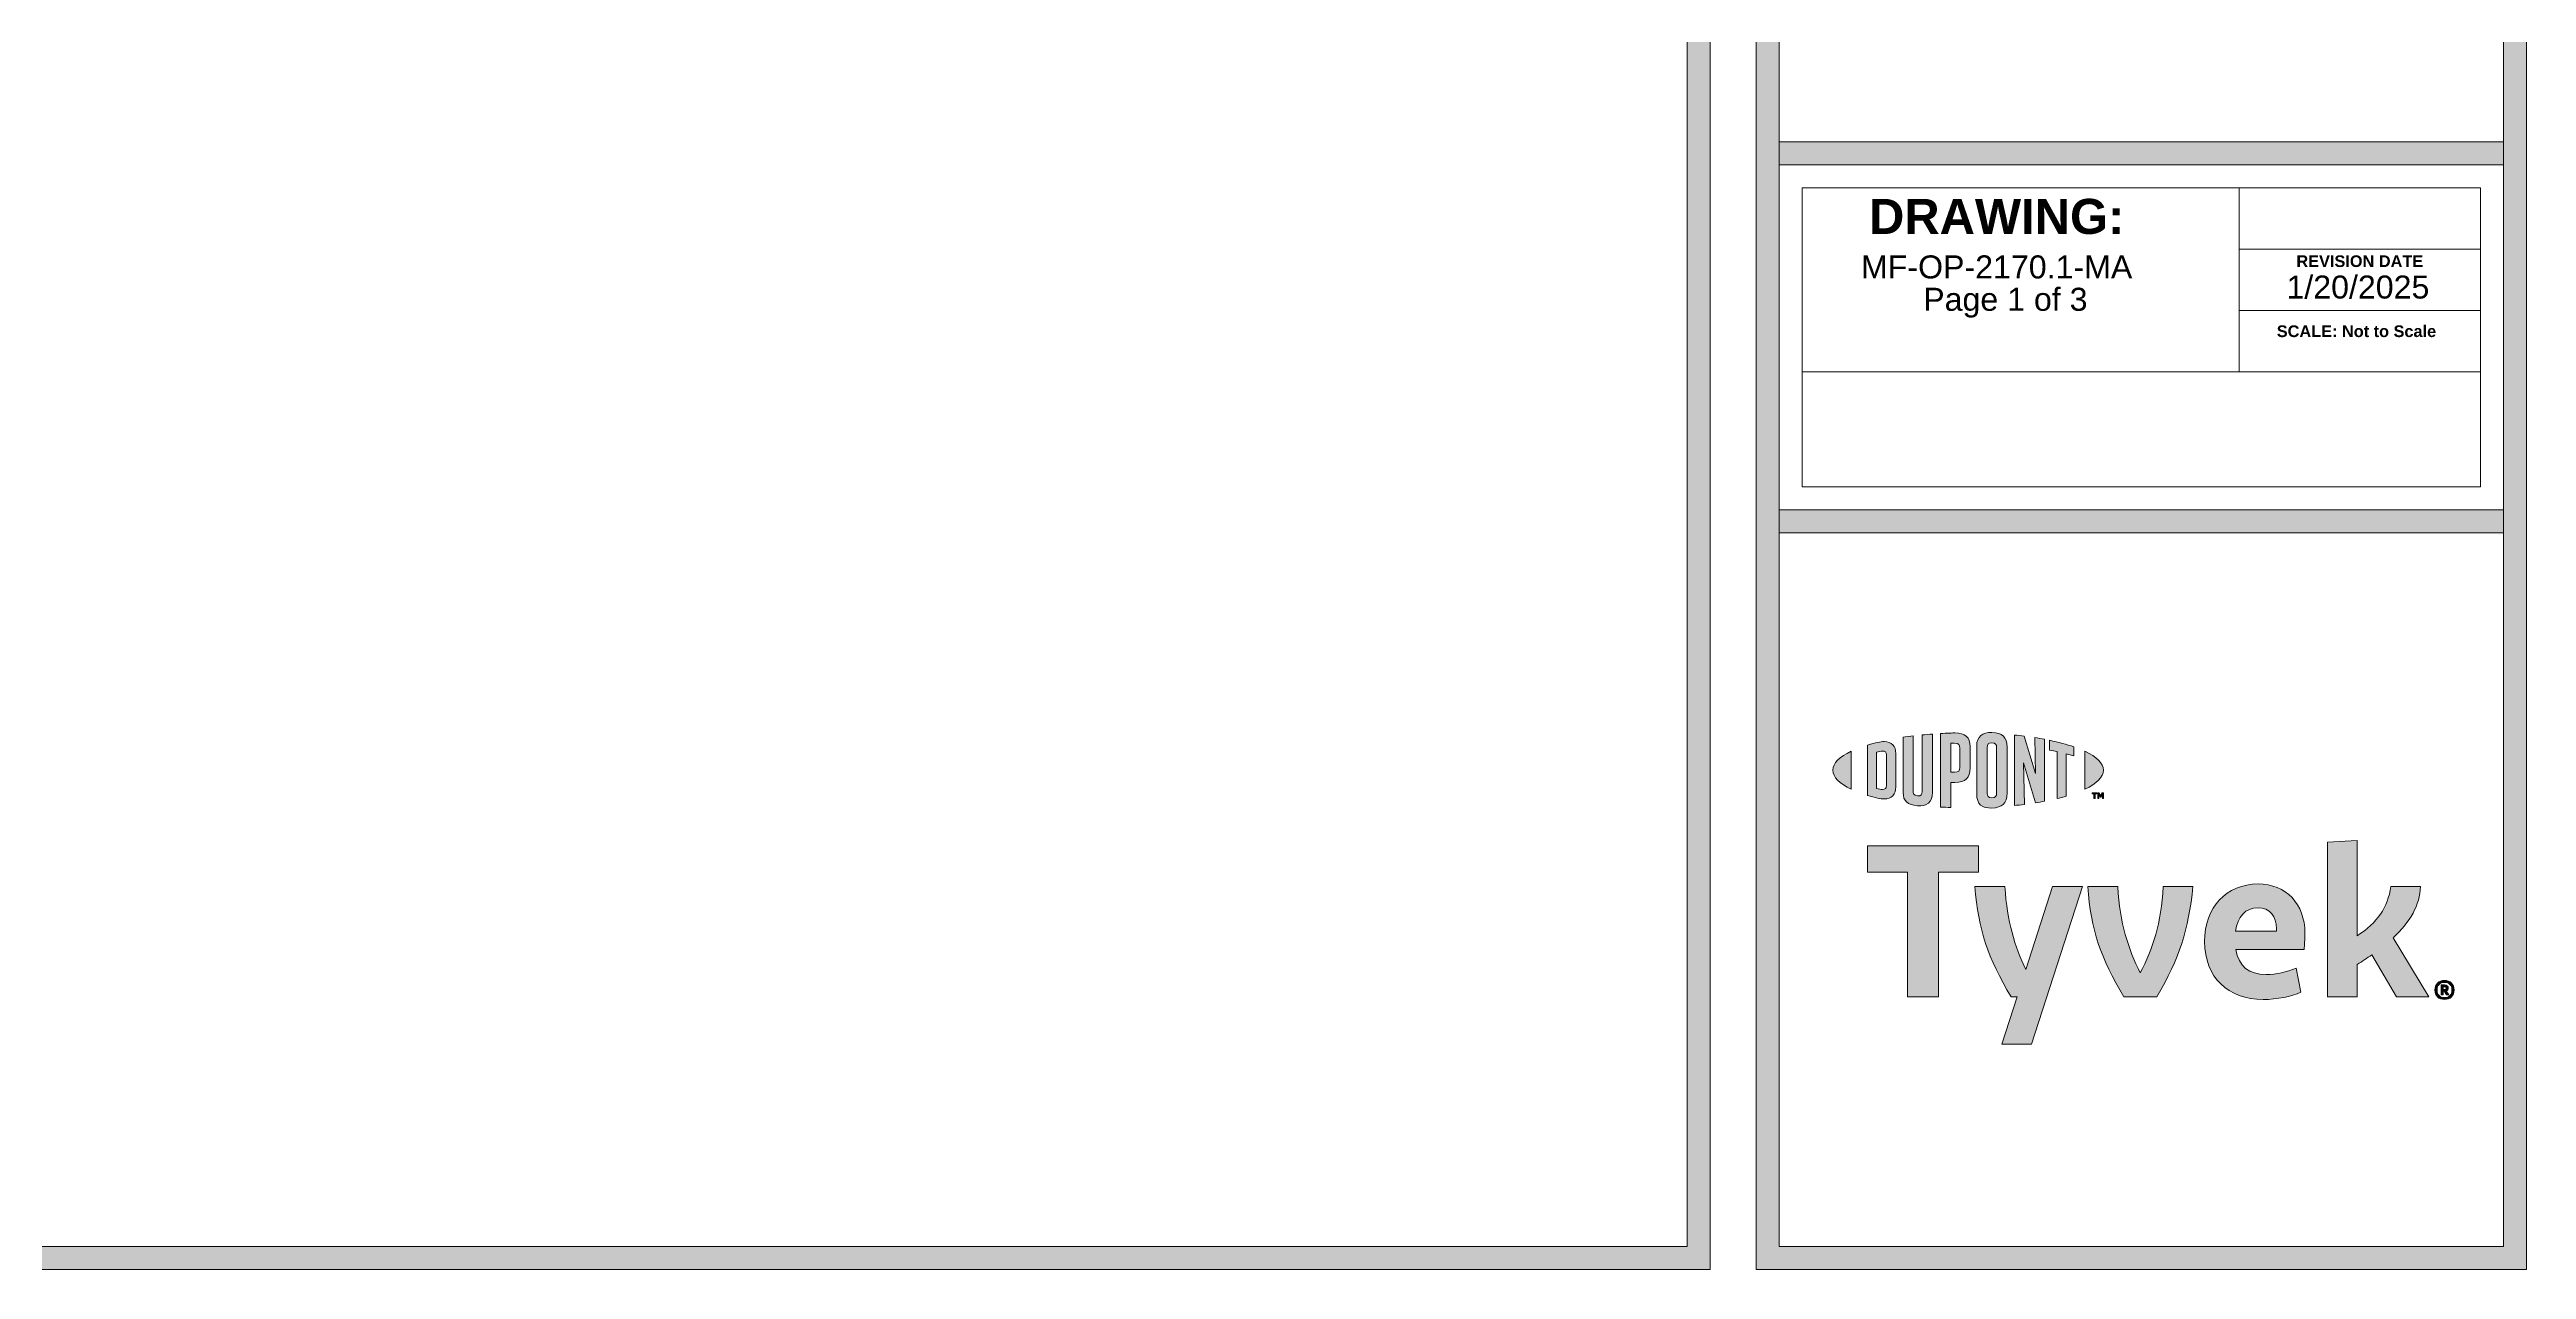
# Model space of a CAD drawing. Extents: x -1279 to 5791, y -3809 to 1769.
# Drawn here: x 1123 to 2092, y -797 to -319 of the extents above; entities that cross this region are included whole.
import ezdxf

# ---------------------------------------------------------------- set-up
doc = ezdxf.new("R2010")
doc.units = 0
doc.header["$MEASUREMENT"] = 0
doc.layers.get('0').update_dxf_attribs({"lineweight": 0})
doc.layers.add('G-ANNO-TTLB', color=7, linetype='Continuous', lineweight=0)

# ---------------------------------------------------------------- blocks, each defined once
blk = doc.blocks.new('Block_20')
at = {"layer": 'G-ANNO-TTLB', "true_color": 0xe11b22, "transparency": 33554687}
h = blk.add_hatch(color=242, dxfattribs=at)
h.dxf.hatch_style = 2
edge = h.paths.add_edge_path()
edge.add_spline(control_points=[(1842.06, -607.3), (1842.06, -608.43), (1841.38, -608.81), (1840.56, -608.81), (1839.93, -608.81), (1838.95, -608.58), (1838.15, -608.36), (1838.15, -608.36), (1838.15, -594.21), (1838.15, -594.21), (1838.95, -594), (1839.93, -593.77), (1840.56, -593.77), (1841.38, -593.77), (1842.06, -594.15), (1842.06, -595.28), (1842.06, -595.28), (1842.06, -607.3), (1842.06, -607.3)], knot_values=[0, 0, 0, 0, 1, 1, 1, 2, 2, 2, 3, 3, 3, 4, 4, 4, 5, 5, 5, 6, 6, 6, 6], degree=3, periodic=0)
edge = h.paths.add_edge_path()
edge.add_spline(control_points=[(1841.09, -590.07), (1839.81, -590.07), (1837.96, -590.45), (1834.62, -591.48), (1834.62, -591.48), (1834.62, -611.1), (1834.62, -611.1), (1837.56, -611.99), (1839.81, -612.51), (1841.09, -612.51), (1844.05, -612.51), (1845.71, -610.7), (1845.71, -607.8), (1845.71, -607.8), (1845.71, -594.78), (1845.71, -594.78), (1845.71, -591.88), (1844.05, -590.07), (1841.09, -590.07)], knot_values=[0, 0, 0, 0, 1, 1, 1, 2, 2, 2, 3, 3, 3, 4, 4, 4, 5, 5, 5, 6, 6, 6, 6], degree=3, periodic=0)
h = blk.add_hatch(color=242, dxfattribs=at)
h.dxf.hatch_style = 2
edge = h.paths.add_edge_path()
edge.add_spline(control_points=[(1856.01, -609.6), (1856.01, -610.73), (1855.62, -611.45), (1854.2, -611.28), (1852.81, -611.11), (1852.44, -610.52), (1852.44, -609.17), (1852.44, -609.17), (1852.44, -587.83), (1852.44, -587.83), (1851.51, -587.93), (1849.45, -588.22), (1848.57, -588.34), (1848.57, -588.34), (1848.57, -609.93), (1848.57, -609.93), (1848.57, -613.38), (1850.25, -614.72), (1854.2, -615.17), (1857.83, -615.59), (1860.05, -613.76), (1860.05, -609.93), (1860.05, -609.93), (1860.05, -587.12), (1860.05, -587.12), (1859.29, -587.16), (1856.81, -587.37), (1856.01, -587.46), (1856.01, -587.46), (1856.01, -609.6), (1856.01, -609.6)], knot_values=[0, 0, 0, 0, 1, 1, 1, 2, 2, 2, 3, 3, 3, 4, 4, 4, 5, 5, 5, 6, 6, 6, 7, 7, 7, 8, 8, 8, 9, 9, 9, 10, 10, 10, 10], degree=3, periodic=0)
h = blk.add_hatch(color=242, dxfattribs=at)
h.dxf.hatch_style = 2
edge = h.paths.add_edge_path()
edge.add_spline(control_points=[(1870.73, -600.22), (1870.73, -601.45), (1870.29, -602.08), (1868.65, -602.08), (1868.65, -602.08), (1867.24, -602.09), (1867.24, -602.09), (1867.24, -602.09), (1867.24, -590.75), (1867.24, -590.75), (1867.87, -590.72), (1868.2, -590.71), (1868.58, -590.71), (1870.36, -590.71), (1870.73, -591.38), (1870.73, -592.64), (1870.73, -592.64), (1870.73, -600.22), (1870.73, -600.22)], knot_values=[0, 0, 0, 0, 1, 1, 1, 2, 2, 2, 3, 3, 3, 4, 4, 4, 5, 5, 5, 6, 6, 6, 6], degree=3, periodic=0)
edge = h.paths.add_edge_path()
edge.add_spline(control_points=[(1868.82, -586.7), (1868.11, -586.7), (1865.55, -586.79), (1863.2, -586.92), (1863.2, -586.92), (1863.2, -615.66), (1863.2, -615.66), (1864, -615.7), (1866.1, -615.81), (1867.24, -615.84), (1867.24, -615.84), (1867.24, -606.08), (1867.24, -606.08), (1867.24, -606.08), (1868.82, -606.08), (1868.82, -606.08), (1873.05, -606.06), (1874.8, -604.17), (1874.8, -600.52), (1874.8, -600.52), (1874.8, -592.05), (1874.8, -592.05), (1874.8, -588.48), (1872.83, -586.7), (1868.82, -586.7)], knot_values=[0, 0, 0, 0, 1, 1, 1, 2, 2, 2, 3, 3, 3, 4, 4, 4, 5, 5, 5, 6, 6, 6, 7, 7, 7, 8, 8, 8, 8], degree=3, periodic=0)
h = blk.add_hatch(color=242, dxfattribs=at)
h.dxf.hatch_style = 2
edge = h.paths.add_edge_path()
edge.add_spline(control_points=[(1885.14, -610.25), (1885.14, -611.39), (1884.77, -611.97), (1883.34, -612.02), (1881.86, -612.06), (1881.47, -611.43), (1881.47, -610.25), (1881.47, -610.25), (1881.47, -592.34), (1881.47, -592.34), (1881.47, -591.16), (1881.86, -590.51), (1883.34, -590.55), (1884.77, -590.59), (1885.14, -591.2), (1885.14, -592.34), (1885.14, -592.34), (1885.14, -610.25), (1885.14, -610.25)], knot_values=[0, 0, 0, 0, 1, 1, 1, 2, 2, 2, 3, 3, 3, 4, 4, 4, 5, 5, 5, 6, 6, 6, 6], degree=3, periodic=0)
edge = h.paths.add_edge_path()
edge.add_spline(control_points=[(1883.34, -586.54), (1879.59, -586.36), (1877.37, -588.01), (1877.37, -591.79), (1877.37, -591.79), (1877.37, -610.59), (1877.37, -610.59), (1877.37, -614.58), (1879.38, -616.22), (1883.34, -616.05), (1887.2, -615.88), (1889.22, -614.41), (1889.22, -610.17), (1889.22, -610.17), (1889.22, -592.23), (1889.22, -592.23), (1889.22, -588.18), (1887.4, -586.74), (1883.34, -586.54)], knot_values=[0, 0, 0, 0, 1, 1, 1, 2, 2, 2, 3, 3, 3, 4, 4, 4, 5, 5, 5, 6, 6, 6, 6], degree=3, periodic=0)
h = blk.add_hatch(color=242, dxfattribs=at)
h.dxf.hatch_style = 2
edge = h.paths.add_edge_path()
edge.add_spline(control_points=[(1900.42, -602.54), (1900.42, -602.54), (1895.95, -587.93), (1895.95, -587.93), (1894.73, -587.77), (1893.26, -587.61), (1892.12, -587.51), (1892.12, -587.51), (1892.12, -615.08), (1892.12, -615.08), (1892.92, -615), (1894.96, -614.77), (1896.01, -614.64), (1896.01, -614.64), (1895.69, -598.39), (1895.69, -598.39), (1895.69, -598.39), (1900.42, -614), (1900.42, -614), (1901.43, -613.84), (1902.9, -613.58), (1903.87, -613.4), (1903.87, -613.4), (1903.87, -589.17), (1903.87, -589.17), (1902.86, -588.98), (1901.03, -588.67), (1900.15, -588.53), (1900.15, -588.53), (1900.42, -602.54), (1900.42, -602.54)], knot_values=[0, 0, 0, 0, 1, 1, 1, 2, 2, 2, 3, 3, 3, 4, 4, 4, 5, 5, 5, 6, 6, 6, 7, 7, 7, 8, 8, 8, 9, 9, 9, 10, 10, 10, 10], degree=3, periodic=0)
h = blk.add_hatch(color=242, dxfattribs=at)
h.dxf.hatch_style = 2
edge = h.paths.add_edge_path()
edge.add_spline(control_points=[(1905.87, -593.41), (1906.87, -593.59), (1907.85, -593.79), (1908.81, -594), (1908.81, -594), (1908.81, -612.33), (1908.81, -612.33), (1909.69, -612.13), (1911.33, -611.7), (1912.43, -611.37), (1912.43, -611.37), (1912.43, -594.86), (1912.43, -594.86), (1913.47, -595.14), (1914.46, -595.41), (1915.37, -595.67), (1915.37, -595.67), (1915.37, -592.13), (1915.37, -592.13), (1912.51, -591.14), (1909.45, -590.33), (1905.87, -589.58), (1905.87, -589.58), (1905.87, -593.41), (1905.87, -593.41)], knot_values=[0, 0, 0, 0, 1, 1, 1, 2, 2, 2, 3, 3, 3, 4, 4, 4, 5, 5, 5, 6, 6, 6, 7, 7, 7, 8, 8, 8, 8], degree=3, periodic=0)
h = blk.add_hatch(color=242, dxfattribs=at)
h.dxf.hatch_style = 2
edge = h.paths.add_edge_path()
edge.add_spline(control_points=[(1821.04, -601.25), (1821.04, -603.96), (1823.67, -606.5), (1828.26, -608.67), (1828.26, -608.67), (1828.26, -593.88), (1828.26, -593.88), (1823.67, -596.04), (1821.04, -598.56), (1821.04, -601.25)], knot_values=[0, 0, 0, 0, 1, 1, 1, 2, 2, 2, 3, 3, 3, 3], degree=3, periodic=0)
h = blk.add_hatch(color=242, dxfattribs=at)
h.dxf.hatch_style = 2
edge = h.paths.add_edge_path()
edge.add_spline(control_points=[(1926.93, -601.25), (1926.93, -603.96), (1924.3, -606.5), (1919.71, -608.68), (1919.71, -608.68), (1919.71, -593.87), (1919.71, -593.87), (1924.3, -596.04), (1926.93, -598.56), (1926.93, -601.25)], knot_values=[0, 0, 0, 0, 1, 1, 1, 2, 2, 2, 3, 3, 3, 3], degree=3, periodic=0)
h = blk.add_hatch(color=242, dxfattribs=at)
h.dxf.hatch_style = 2
edge = h.paths.add_edge_path()
edge.add_spline(control_points=[(1924.79, -610.16), (1924.79, -610.16), (1925.22, -610.16), (1925.22, -610.16), (1925.22, -610.16), (1925.87, -611.17), (1925.87, -611.17), (1925.87, -611.17), (1926.51, -610.16), (1926.51, -610.16), (1926.51, -610.16), (1926.93, -610.16), (1926.93, -610.16), (1926.93, -610.16), (1926.93, -612.29), (1926.93, -612.29), (1926.93, -612.29), (1926.54, -612.29), (1926.54, -612.29), (1926.54, -612.29), (1926.54, -610.77), (1926.54, -610.77), (1926.54, -610.77), (1925.88, -611.79), (1925.88, -611.79), (1925.88, -611.79), (1925.84, -611.79), (1925.84, -611.79), (1925.84, -611.79), (1925.18, -610.77), (1925.18, -610.77), (1925.18, -610.77), (1925.18, -612.29), (1925.18, -612.29), (1925.18, -612.29), (1924.79, -612.29), (1924.79, -612.29), (1924.79, -612.29), (1924.79, -610.16), (1924.79, -610.16)], knot_values=[0, 0, 0, 0, 1, 1, 1, 2, 2, 2, 3, 3, 3, 4, 4, 4, 5, 5, 5, 6, 6, 6, 7, 7, 7, 8, 8, 8, 9, 9, 9, 10, 10, 10, 11, 11, 11, 12, 12, 12, 13, 13, 13, 13], degree=3, periodic=0)
edge = h.paths.add_edge_path()
edge.add_spline(control_points=[(1923.26, -610.53), (1923.26, -610.53), (1922.6, -610.53), (1922.6, -610.53), (1922.6, -610.53), (1922.6, -610.16), (1922.6, -610.16), (1922.6, -610.16), (1924.33, -610.16), (1924.33, -610.16), (1924.33, -610.16), (1924.33, -610.53), (1924.33, -610.53), (1924.33, -610.53), (1923.67, -610.53), (1923.67, -610.53), (1923.67, -610.53), (1923.67, -612.29), (1923.67, -612.29), (1923.67, -612.29), (1923.26, -612.29), (1923.26, -612.29), (1923.26, -612.29), (1923.26, -610.53), (1923.26, -610.53)], knot_values=[0, 0, 0, 0, 1, 1, 1, 2, 2, 2, 3, 3, 3, 4, 4, 4, 5, 5, 5, 6, 6, 6, 7, 7, 7, 8, 8, 8, 8], degree=3, periodic=0)
at = {"layer": 'G-ANNO-TTLB'}
for points, knots in [([(1841.09, -590.07), (1839.81, -590.07), (1837.96, -590.45), (1834.62, -591.48), (1834.62, -591.48), (1834.62, -611.1), (1834.62, -611.1), (1837.56, -611.99), (1839.81, -612.51), (1841.09, -612.51), (1844.05, -612.51), (1845.71, -610.7), (1845.71, -607.8), (1845.71, -607.8), (1845.71, -594.78), (1845.71, -594.78), (1845.71, -591.88), (1844.05, -590.07), (1841.09, -590.07)], [0, 0, 0, 0, 1, 1, 1, 2, 2, 2, 3, 3, 3, 4, 4, 4, 5, 5, 5, 6, 6, 6, 6]), ([(1856.01, -609.6), (1856.01, -610.73), (1855.62, -611.45), (1854.2, -611.28), (1852.81, -611.11), (1852.44, -610.52), (1852.44, -609.17), (1852.44, -609.17), (1852.44, -587.83), (1852.44, -587.83), (1851.51, -587.93), (1849.45, -588.22), (1848.57, -588.34), (1848.57, -588.34), (1848.57, -609.93), (1848.57, -609.93), (1848.57, -613.38), (1850.25, -614.72), (1854.2, -615.17), (1857.83, -615.59), (1860.05, -613.76), (1860.05, -609.93), (1860.05, -609.93), (1860.05, -587.12), (1860.05, -587.12), (1859.29, -587.16), (1856.81, -587.37), (1856.01, -587.46), (1856.01, -587.46), (1856.01, -609.6), (1856.01, -609.6)], [0, 0, 0, 0, 1, 1, 1, 2, 2, 2, 3, 3, 3, 4, 4, 4, 5, 5, 5, 6, 6, 6, 7, 7, 7, 8, 8, 8, 9, 9, 9, 10, 10, 10, 10]), ([(1868.82, -586.7), (1868.11, -586.7), (1865.55, -586.79), (1863.2, -586.92), (1863.2, -586.92), (1863.2, -615.66), (1863.2, -615.66), (1864, -615.7), (1866.1, -615.81), (1867.24, -615.84), (1867.24, -615.84), (1867.24, -606.08), (1867.24, -606.08), (1867.24, -606.08), (1868.82, -606.08), (1868.82, -606.08), (1873.05, -606.06), (1874.8, -604.17), (1874.8, -600.52), (1874.8, -600.52), (1874.8, -592.05), (1874.8, -592.05), (1874.8, -588.48), (1872.83, -586.7), (1868.82, -586.7)], [0, 0, 0, 0, 1, 1, 1, 2, 2, 2, 3, 3, 3, 4, 4, 4, 5, 5, 5, 6, 6, 6, 7, 7, 7, 8, 8, 8, 8]), ([(1870.73, -600.22), (1870.73, -601.45), (1870.29, -602.08), (1868.65, -602.08), (1868.65, -602.08), (1867.24, -602.09), (1867.24, -602.09), (1867.24, -602.09), (1867.24, -590.75), (1867.24, -590.75), (1867.87, -590.72), (1868.2, -590.71), (1868.58, -590.71), (1870.36, -590.71), (1870.73, -591.38), (1870.73, -592.64), (1870.73, -592.64), (1870.73, -600.22), (1870.73, -600.22)], [0, 0, 0, 0, 1, 1, 1, 2, 2, 2, 3, 3, 3, 4, 4, 4, 5, 5, 5, 6, 6, 6, 6]), ([(1883.34, -586.54), (1879.59, -586.36), (1877.37, -588.01), (1877.37, -591.79), (1877.37, -591.79), (1877.37, -610.59), (1877.37, -610.59), (1877.37, -614.58), (1879.38, -616.22), (1883.34, -616.05), (1887.2, -615.88), (1889.22, -614.41), (1889.22, -610.17), (1889.22, -610.17), (1889.22, -592.23), (1889.22, -592.23), (1889.22, -588.18), (1887.4, -586.74), (1883.34, -586.54)], [0, 0, 0, 0, 1, 1, 1, 2, 2, 2, 3, 3, 3, 4, 4, 4, 5, 5, 5, 6, 6, 6, 6]), ([(1885.14, -610.25), (1885.14, -611.39), (1884.77, -611.97), (1883.34, -612.02), (1881.86, -612.06), (1881.47, -611.43), (1881.47, -610.25), (1881.47, -610.25), (1881.47, -592.34), (1881.47, -592.34), (1881.47, -591.16), (1881.86, -590.51), (1883.34, -590.55), (1884.77, -590.59), (1885.14, -591.2), (1885.14, -592.34), (1885.14, -592.34), (1885.14, -610.25), (1885.14, -610.25)], [0, 0, 0, 0, 1, 1, 1, 2, 2, 2, 3, 3, 3, 4, 4, 4, 5, 5, 5, 6, 6, 6, 6]), ([(1900.42, -602.54), (1900.42, -602.54), (1895.95, -587.93), (1895.95, -587.93), (1894.73, -587.77), (1893.26, -587.61), (1892.12, -587.51), (1892.12, -587.51), (1892.12, -615.08), (1892.12, -615.08), (1892.92, -615), (1894.96, -614.77), (1896.01, -614.64), (1896.01, -614.64), (1895.69, -598.39), (1895.69, -598.39), (1895.69, -598.39), (1900.42, -614), (1900.42, -614), (1901.43, -613.84), (1902.9, -613.58), (1903.87, -613.4), (1903.87, -613.4), (1903.87, -589.17), (1903.87, -589.17), (1902.86, -588.98), (1901.03, -588.67), (1900.15, -588.53), (1900.15, -588.53), (1900.42, -602.54), (1900.42, -602.54)], [0, 0, 0, 0, 1, 1, 1, 2, 2, 2, 3, 3, 3, 4, 4, 4, 5, 5, 5, 6, 6, 6, 7, 7, 7, 8, 8, 8, 9, 9, 9, 10, 10, 10, 10]), ([(1905.87, -593.41), (1906.87, -593.59), (1907.85, -593.79), (1908.81, -594), (1908.81, -594), (1908.81, -612.33), (1908.81, -612.33), (1909.69, -612.13), (1911.33, -611.7), (1912.43, -611.37), (1912.43, -611.37), (1912.43, -594.86), (1912.43, -594.86), (1913.47, -595.14), (1914.46, -595.41), (1915.37, -595.67), (1915.37, -595.67), (1915.37, -592.13), (1915.37, -592.13), (1912.51, -591.14), (1909.45, -590.33), (1905.87, -589.58), (1905.87, -589.58), (1905.87, -593.41), (1905.87, -593.41)], [0, 0, 0, 0, 1, 1, 1, 2, 2, 2, 3, 3, 3, 4, 4, 4, 5, 5, 5, 6, 6, 6, 7, 7, 7, 8, 8, 8, 8]), ([(1821.04, -601.25), (1821.04, -603.96), (1823.67, -606.5), (1828.26, -608.67), (1828.26, -608.67), (1828.26, -593.88), (1828.26, -593.88), (1823.67, -596.04), (1821.04, -598.56), (1821.04, -601.25)], [0, 0, 0, 0, 1, 1, 1, 2, 2, 2, 3, 3, 3, 3]), ([(1842.06, -607.3), (1842.06, -608.43), (1841.38, -608.81), (1840.56, -608.81), (1839.93, -608.81), (1838.95, -608.58), (1838.15, -608.36), (1838.15, -608.36), (1838.15, -594.21), (1838.15, -594.21), (1838.95, -594), (1839.93, -593.77), (1840.56, -593.77), (1841.38, -593.77), (1842.06, -594.15), (1842.06, -595.28), (1842.06, -595.28), (1842.06, -607.3), (1842.06, -607.3)], [0, 0, 0, 0, 1, 1, 1, 2, 2, 2, 3, 3, 3, 4, 4, 4, 5, 5, 5, 6, 6, 6, 6]), ([(1926.93, -601.25), (1926.93, -603.96), (1924.3, -606.5), (1919.71, -608.68), (1919.71, -608.68), (1919.71, -593.87), (1919.71, -593.87), (1924.3, -596.04), (1926.93, -598.56), (1926.93, -601.25)], [0, 0, 0, 0, 1, 1, 1, 2, 2, 2, 3, 3, 3, 3]), ([(1923.26, -610.53), (1923.26, -610.53), (1922.6, -610.53), (1922.6, -610.53), (1922.6, -610.53), (1922.6, -610.16), (1922.6, -610.16), (1922.6, -610.16), (1924.33, -610.16), (1924.33, -610.16), (1924.33, -610.16), (1924.33, -610.53), (1924.33, -610.53), (1924.33, -610.53), (1923.67, -610.53), (1923.67, -610.53), (1923.67, -610.53), (1923.67, -612.29), (1923.67, -612.29), (1923.67, -612.29), (1923.26, -612.29), (1923.26, -612.29), (1923.26, -612.29), (1923.26, -610.53), (1923.26, -610.53)], [0, 0, 0, 0, 1, 1, 1, 2, 2, 2, 3, 3, 3, 4, 4, 4, 5, 5, 5, 6, 6, 6, 7, 7, 7, 8, 8, 8, 8]), ([(1924.79, -610.16), (1924.79, -610.16), (1925.22, -610.16), (1925.22, -610.16), (1925.22, -610.16), (1925.87, -611.17), (1925.87, -611.17), (1925.87, -611.17), (1926.51, -610.16), (1926.51, -610.16), (1926.51, -610.16), (1926.93, -610.16), (1926.93, -610.16), (1926.93, -610.16), (1926.93, -612.29), (1926.93, -612.29), (1926.93, -612.29), (1926.54, -612.29), (1926.54, -612.29), (1926.54, -612.29), (1926.54, -610.77), (1926.54, -610.77), (1926.54, -610.77), (1925.88, -611.79), (1925.88, -611.79), (1925.88, -611.79), (1925.84, -611.79), (1925.84, -611.79), (1925.84, -611.79), (1925.18, -610.77), (1925.18, -610.77), (1925.18, -610.77), (1925.18, -612.29), (1925.18, -612.29), (1925.18, -612.29), (1924.79, -612.29), (1924.79, -612.29), (1924.79, -612.29), (1924.79, -610.16), (1924.79, -610.16)], [0, 0, 0, 0, 1, 1, 1, 2, 2, 2, 3, 3, 3, 4, 4, 4, 5, 5, 5, 6, 6, 6, 7, 7, 7, 8, 8, 8, 9, 9, 9, 10, 10, 10, 11, 11, 11, 12, 12, 12, 13, 13, 13, 13])]:
    blk.add_open_spline(points, degree=3, knots=knots, dxfattribs=at)
blk = doc.blocks.new('Block_24')
at = {"layer": 'G-ANNO-TTLB', "true_color": 0x17477e, "transparency": 33554687}
h = blk.add_hatch(color=156, dxfattribs=at)
h.dxf.hatch_style = 2
edge = h.paths.add_edge_path()
edge.add_spline(control_points=[(2040.31, -666.87), (2040.31, -666.87), (2054.32, -689.92), (2054.32, -689.92), (2054.32, -689.92), (2041.66, -689.92), (2041.66, -689.92), (2041.66, -689.92), (2031.96, -673.46), (2031.96, -673.46), (2030.18, -674.72), (2028.33, -675.99), (2026.3, -677.26), (2026.3, -677.26), (2026.3, -689.92), (2026.3, -689.92), (2026.3, -689.92), (2014.65, -689.92), (2014.65, -689.92), (2014.65, -689.92), (2014.65, -629.4), (2014.65, -629.4), (2014.65, -629.4), (2026.3, -628.81), (2026.3, -628.81), (2026.3, -628.81), (2026.3, -666.03), (2026.3, -666.03), (2034.23, -660.88), (2038.12, -654.97), (2039.47, -646.79), (2039.47, -646.79), (2051.03, -646.79), (2051.03, -646.79), (2050.78, -654.04), (2047.07, -660.54), (2040.31, -666.87)], knot_values=[0, 0, 0, 0, 1, 1, 1, 2, 2, 2, 3, 3, 3, 4, 4, 4, 5, 5, 5, 6, 6, 6, 7, 7, 7, 8, 8, 8, 9, 9, 9, 10, 10, 10, 11, 11, 11, 12, 12, 12, 12], degree=3, periodic=0)
h = blk.add_hatch(color=156, dxfattribs=at)
h.dxf.hatch_style = 2
h.paths.add_polyline_path([(1878.09, -630.83), (1834.62, -630.83), (1834.62, -641.13), (1850.32, -641.13), (1850.32, -689.92), (1862.39, -689.92), (1862.39, -641.13), (1878.09, -641.13)])
h = blk.add_hatch(color=156, dxfattribs=at)
h.dxf.hatch_style = 2
edge = h.paths.add_edge_path()
edge.add_spline(control_points=[(1950.34, -646.79), (1949.58, -661.22), (1946.37, -671.01), (1941.39, -680.55), (1936.58, -671.01), (1933.46, -661.22), (1932.53, -646.79), (1932.53, -646.79), (1920.8, -646.79), (1920.8, -646.79), (1922.07, -663.75), (1925.86, -674.64), (1934.98, -689.92), (1934.98, -689.92), (1947.89, -689.92), (1947.89, -689.92), (1956.67, -674.64), (1960.3, -663.75), (1961.99, -646.79), (1961.99, -646.79), (1950.34, -646.79), (1950.34, -646.79)], knot_values=[0, 0, 0, 0, 1, 1, 1, 2, 2, 2, 3, 3, 3, 4, 4, 4, 5, 5, 5, 6, 6, 6, 7, 7, 7, 7], degree=3, periodic=0)
h = blk.add_hatch(color=156, dxfattribs=at)
h.dxf.hatch_style = 2
edge = h.paths.add_edge_path()
edge.add_spline(control_points=[(1978.61, -664.26), (1978.61, -664.26), (1994.65, -664.26), (1994.65, -664.26), (1994.65, -664.26), (1994.65, -663.25), (1994.65, -663.25), (1994.65, -658.52), (1992.12, -655.06), (1987.48, -655.06), (1982.58, -655.06), (1979.37, -658.52), (1978.61, -664.26)], knot_values=[0, 0, 0, 0, 1, 1, 1, 2, 2, 2, 3, 3, 3, 4, 4, 4, 4], degree=3, periodic=0)
edge = h.paths.add_edge_path()
edge.add_spline(control_points=[(2004.19, -688.06), (2000.47, -689.75), (1994.99, -690.93), (1989.42, -690.93), (1975.83, -690.93), (1966.54, -682.32), (1966.54, -668.31), (1966.54, -654.89), (1975.07, -645.77), (1987.48, -645.77), (1998.53, -645.77), (2005.79, -653.62), (2005.79, -664.93), (2005.79, -667.47), (2005.62, -669.66), (2005.45, -671.35), (2005.45, -671.35), (1978.78, -671.35), (1978.78, -671.35), (1979.88, -678.1), (1983.85, -681.14), (1990.6, -681.14), (1994.73, -681.14), (1998.7, -680.21), (2002.33, -678.69), (2002.33, -678.69), (2004.19, -688.06), (2004.19, -688.06)], knot_values=[0, 0, 0, 0, 1, 1, 1, 2, 2, 2, 3, 3, 3, 4, 4, 4, 5, 5, 5, 6, 6, 6, 7, 7, 7, 8, 8, 8, 9, 9, 9, 9], degree=3, periodic=0)
at = {"layer": 'G-ANNO-TTLB'}
blk.add_lwpolyline([(1878.09, -630.83), (1834.62, -630.83), (1834.62, -641.13), (1850.32, -641.13), (1850.32, -689.92), (1862.39, -689.92), (1862.39, -641.13), (1878.09, -641.13)], close=True, dxfattribs=at)
for points, knots in [([(2040.31, -666.87), (2040.31, -666.87), (2054.32, -689.92), (2054.32, -689.92), (2054.32, -689.92), (2041.66, -689.92), (2041.66, -689.92), (2041.66, -689.92), (2031.96, -673.46), (2031.96, -673.46), (2030.18, -674.72), (2028.33, -675.99), (2026.3, -677.26), (2026.3, -677.26), (2026.3, -689.92), (2026.3, -689.92), (2026.3, -689.92), (2014.65, -689.92), (2014.65, -689.92), (2014.65, -689.92), (2014.65, -629.4), (2014.65, -629.4), (2014.65, -629.4), (2026.3, -628.81), (2026.3, -628.81), (2026.3, -628.81), (2026.3, -666.03), (2026.3, -666.03), (2034.23, -660.88), (2038.12, -654.97), (2039.47, -646.79), (2039.47, -646.79), (2051.03, -646.79), (2051.03, -646.79), (2050.78, -654.04), (2047.07, -660.54), (2040.31, -666.87)], [0, 0, 0, 0, 1, 1, 1, 2, 2, 2, 3, 3, 3, 4, 4, 4, 5, 5, 5, 6, 6, 6, 7, 7, 7, 8, 8, 8, 9, 9, 9, 10, 10, 10, 11, 11, 11, 12, 12, 12, 12]), ([(1950.34, -646.79), (1949.58, -661.22), (1946.37, -671.01), (1941.39, -680.55), (1936.58, -671.01), (1933.46, -661.22), (1932.53, -646.79), (1932.53, -646.79), (1920.8, -646.79), (1920.8, -646.79), (1922.07, -663.75), (1925.86, -674.64), (1934.98, -689.92), (1934.98, -689.92), (1947.89, -689.92), (1947.89, -689.92), (1956.67, -674.64), (1960.3, -663.75), (1961.99, -646.79), (1961.99, -646.79), (1950.34, -646.79), (1950.34, -646.79)], [0, 0, 0, 0, 1, 1, 1, 2, 2, 2, 3, 3, 3, 4, 4, 4, 5, 5, 5, 6, 6, 6, 7, 7, 7, 7]), ([(2004.19, -688.06), (2000.47, -689.75), (1994.99, -690.93), (1989.42, -690.93), (1975.83, -690.93), (1966.54, -682.32), (1966.54, -668.31), (1966.54, -654.89), (1975.07, -645.77), (1987.48, -645.77), (1998.53, -645.77), (2005.79, -653.62), (2005.79, -664.93), (2005.79, -667.47), (2005.62, -669.66), (2005.45, -671.35), (2005.45, -671.35), (1978.78, -671.35), (1978.78, -671.35), (1979.88, -678.1), (1983.85, -681.14), (1990.6, -681.14), (1994.73, -681.14), (1998.7, -680.21), (2002.33, -678.69), (2002.33, -678.69), (2004.19, -688.06), (2004.19, -688.06)], [0, 0, 0, 0, 1, 1, 1, 2, 2, 2, 3, 3, 3, 4, 4, 4, 5, 5, 5, 6, 6, 6, 7, 7, 7, 8, 8, 8, 9, 9, 9, 9]), ([(1978.61, -664.26), (1978.61, -664.26), (1994.65, -664.26), (1994.65, -664.26), (1994.65, -664.26), (1994.65, -663.25), (1994.65, -663.25), (1994.65, -658.52), (1992.12, -655.06), (1987.48, -655.06), (1982.58, -655.06), (1979.37, -658.52), (1978.61, -664.26)], [0, 0, 0, 0, 1, 1, 1, 2, 2, 2, 3, 3, 3, 4, 4, 4, 4])]:
    blk.add_open_spline(points, degree=3, knots=knots, dxfattribs=at)
blk = doc.blocks.new('Block_23')
at = {"layer": 'G-ANNO-TTLB', "true_color": 0x17477e, "transparency": 33554687}
h = blk.add_hatch(color=156, dxfattribs=at)
h.dxf.hatch_style = 2
edge = h.paths.add_edge_path()
edge.add_spline(control_points=[(1907.08, -646.79), (1907.08, -646.79), (1896.63, -679.25), (1896.63, -679.25), (1892.18, -670.12), (1889.29, -660.57), (1888.4, -646.79), (1888.4, -646.79), (1876.67, -646.79), (1876.67, -646.79), (1877.94, -663.75), (1881.74, -674.64), (1890.85, -689.92), (1890.85, -689.92), (1893.2, -689.92), (1893.2, -689.92), (1893.2, -689.92), (1887.22, -708.47), (1887.22, -708.47), (1887.22, -708.47), (1898.87, -708.47), (1898.87, -708.47), (1898.87, -708.47), (1918.73, -646.79), (1918.73, -646.79), (1918.73, -646.79), (1907.08, -646.79), (1907.08, -646.79)], knot_values=[0, 0, 0, 0, 1, 1, 1, 2, 2, 2, 3, 3, 3, 4, 4, 4, 5, 5, 5, 6, 6, 6, 7, 7, 7, 8, 8, 8, 9, 9, 9, 9], degree=3, periodic=0)
at = {"layer": 'G-ANNO-TTLB'}
blk.add_open_spline([(1907.08, -646.79), (1907.08, -646.79), (1896.63, -679.25), (1896.63, -679.25), (1892.18, -670.12), (1889.29, -660.57), (1888.4, -646.79), (1888.4, -646.79), (1876.67, -646.79), (1876.67, -646.79), (1877.94, -663.75), (1881.74, -674.64), (1890.85, -689.92), (1890.85, -689.92), (1893.2, -689.92), (1893.2, -689.92), (1893.2, -689.92), (1887.22, -708.47), (1887.22, -708.47), (1887.22, -708.47), (1898.87, -708.47), (1898.87, -708.47), (1898.87, -708.47), (1918.73, -646.79), (1918.73, -646.79), (1918.73, -646.79), (1907.08, -646.79), (1907.08, -646.79)], degree=3, knots=[0, 0, 0, 0, 1, 1, 1, 2, 2, 2, 3, 3, 3, 4, 4, 4, 5, 5, 5, 6, 6, 6, 7, 7, 7, 8, 8, 8, 9, 9, 9, 9], dxfattribs=at)
blk.add_blockref('Block_24', (0, 0), dxfattribs=at)
blk = doc.blocks.new('Block_25')
at = {"layer": 'G-ANNO-TTLB', "true_color": 0x17477e, "transparency": 33554687}
h = blk.add_hatch(color=156, dxfattribs=at)
h.dxf.hatch_style = 2
edge = h.paths.add_edge_path()
edge.add_spline(control_points=[(2059.91, -685.94), (2059.91, -685.94), (2059.91, -687.04), (2059.91, -687.04), (2059.91, -687.04), (2060.4, -687.04), (2060.4, -687.04), (2060.86, -687.04), (2061.11, -686.92), (2061.11, -686.5), (2061.11, -686.08), (2060.86, -685.94), (2060.4, -685.94), (2060.4, -685.94), (2059.91, -685.94), (2059.91, -685.94)], knot_values=[0, 0, 0, 0, 1, 1, 1, 2, 2, 2, 3, 3, 3, 4, 4, 4, 5, 5, 5, 5], degree=3, periodic=0)
edge = h.paths.add_edge_path()
edge.add_spline(control_points=[(2059.09, -685.24), (2059.09, -685.24), (2060.4, -685.24), (2060.4, -685.24), (2061.41, -685.24), (2061.91, -685.72), (2061.91, -686.5), (2061.91, -687.03), (2061.66, -687.42), (2061.18, -687.61), (2061.42, -688.09), (2061.75, -688.56), (2062.17, -689.06), (2062.17, -689.06), (2061.19, -689.06), (2061.19, -689.06), (2060.83, -688.6), (2060.57, -688.18), (2060.35, -687.73), (2060.35, -687.73), (2059.91, -687.73), (2059.91, -687.73), (2059.91, -687.73), (2059.91, -689.06), (2059.91, -689.06), (2059.91, -689.06), (2059.09, -689.06), (2059.09, -689.06), (2059.09, -689.06), (2059.09, -685.24), (2059.09, -685.24)], knot_values=[0, 0, 0, 0, 1, 1, 1, 2, 2, 2, 3, 3, 3, 4, 4, 4, 5, 5, 5, 6, 6, 6, 7, 7, 7, 8, 8, 8, 9, 9, 9, 10, 10, 10, 10], degree=3, periodic=0)
edge = h.paths.add_edge_path()
edge.add_spline(control_points=[(2060.44, -684.25), (2058.6, -684.25), (2057.56, -685.31), (2057.56, -687.22), (2057.56, -689.13), (2058.6, -690.18), (2060.44, -690.18), (2062.27, -690.18), (2063.33, -689.13), (2063.33, -687.22), (2063.33, -685.31), (2062.27, -684.25), (2060.44, -684.25)], knot_values=[0, 0, 0, 0, 1, 1, 1, 2, 2, 2, 3, 3, 3, 4, 4, 4, 4], degree=3, periodic=0)
edge = h.paths.add_edge_path()
edge.add_spline(control_points=[(2060.44, -683.49), (2062.7, -683.49), (2064.2, -684.94), (2064.2, -687.22), (2064.2, -689.49), (2062.69, -690.93), (2060.44, -690.93), (2058.15, -690.93), (2056.68, -689.49), (2056.68, -687.22), (2056.68, -684.94), (2058.17, -683.49), (2060.44, -683.49)], knot_values=[0, 0, 0, 0, 1, 1, 1, 2, 2, 2, 3, 3, 3, 4, 4, 4, 4], degree=3, periodic=0)
at = {"layer": 'G-ANNO-TTLB'}
for points, knots in [([(2060.44, -683.49), (2062.7, -683.49), (2064.2, -684.94), (2064.2, -687.22), (2064.2, -689.49), (2062.69, -690.93), (2060.44, -690.93), (2058.15, -690.93), (2056.68, -689.49), (2056.68, -687.22), (2056.68, -684.94), (2058.17, -683.49), (2060.44, -683.49)], [0, 0, 0, 0, 1, 1, 1, 2, 2, 2, 3, 3, 3, 4, 4, 4, 4]), ([(2060.44, -684.25), (2058.6, -684.25), (2057.56, -685.31), (2057.56, -687.22), (2057.56, -689.13), (2058.6, -690.18), (2060.44, -690.18), (2062.27, -690.18), (2063.33, -689.13), (2063.33, -687.22), (2063.33, -685.31), (2062.27, -684.25), (2060.44, -684.25)], [0, 0, 0, 0, 1, 1, 1, 2, 2, 2, 3, 3, 3, 4, 4, 4, 4]), ([(2059.09, -685.24), (2059.09, -685.24), (2060.4, -685.24), (2060.4, -685.24), (2061.41, -685.24), (2061.91, -685.72), (2061.91, -686.5), (2061.91, -687.03), (2061.66, -687.42), (2061.18, -687.61), (2061.42, -688.09), (2061.75, -688.56), (2062.17, -689.06), (2062.17, -689.06), (2061.19, -689.06), (2061.19, -689.06), (2060.83, -688.6), (2060.57, -688.18), (2060.35, -687.73), (2060.35, -687.73), (2059.91, -687.73), (2059.91, -687.73), (2059.91, -687.73), (2059.91, -689.06), (2059.91, -689.06), (2059.91, -689.06), (2059.09, -689.06), (2059.09, -689.06), (2059.09, -689.06), (2059.09, -685.24), (2059.09, -685.24)], [0, 0, 0, 0, 1, 1, 1, 2, 2, 2, 3, 3, 3, 4, 4, 4, 5, 5, 5, 6, 6, 6, 7, 7, 7, 8, 8, 8, 9, 9, 9, 10, 10, 10, 10]), ([(2059.91, -685.94), (2059.91, -685.94), (2059.91, -687.04), (2059.91, -687.04), (2059.91, -687.04), (2060.4, -687.04), (2060.4, -687.04), (2060.86, -687.04), (2061.11, -686.92), (2061.11, -686.5), (2061.11, -686.08), (2060.86, -685.94), (2060.4, -685.94), (2060.4, -685.94), (2059.91, -685.94), (2059.91, -685.94)], [0, 0, 0, 0, 1, 1, 1, 2, 2, 2, 3, 3, 3, 4, 4, 4, 5, 5, 5, 5])]:
    blk.add_open_spline(points, degree=3, knots=knots, dxfattribs=at)
blk = doc.blocks.new('Block_22')
at = {"layer": 'G-ANNO-TTLB'}
for name in ['Block_23', 'Block_25']:
    blk.add_blockref(name, (0, 0), dxfattribs=at)
blk = doc.blocks.new('Block_21')
at = {"layer": 'G-ANNO-TTLB'}
blk.add_blockref('Block_22', (0, 0), dxfattribs=at)
blk = doc.blocks.new('Block_19')
at = {"layer": 'G-ANNO-TTLB'}
for name in ['Block_20', 'Block_21']:
    blk.add_blockref(name, (0, 0), dxfattribs=at)

msp = doc.modelspace()

# ---------------------------------------------------------------- hatches: boundary and pattern name
at = {"layer": 'G-ANNO-TTLB', "true_color": 0xff00ff, "transparency": 33554687}
h = msp.add_hatch(color=6, dxfattribs=at)
edge = h.paths.add_edge_path()
edge.add_spline(control_points=[(1773.02, -796.5), (1773.02, -796.5), (-1156.5, -796.5), (-1156.5, -796.5), (-1156.5, -796.5), (-1156.5, 1660.5), (-1156.5, 1660.5), (-1156.5, 1660.5), (1773.02, 1660.5), (1773.02, 1660.5), (1773.02, 1660.5), (1773.02, -796.5), (1773.02, -796.5)], knot_values=[0, 0, 0, 0, 1, 1, 1, 2, 2, 2, 3, 3, 3, 4, 4, 4, 4], degree=3, periodic=0)
edge = h.paths.add_edge_path()
edge.add_spline(control_points=[(-1147.5, 1651.5), (-1147.5, 1651.5), (-1147.5, -787.5), (-1147.5, -787.5), (-1147.5, -787.5), (1764.02, -787.5), (1764.02, -787.5), (1764.02, -787.5), (1764.02, 1651.5), (1764.02, 1651.5), (1764.02, 1651.5), (-1147.5, 1651.5), (-1147.5, 1651.5)], knot_values=[0, 0, 0, 0, 1, 1, 1, 2, 2, 2, 3, 3, 3, 4, 4, 4, 4], degree=3, periodic=0)
edge.add_line((-1147.5, 1651.5), (-1147.5, 1651.5))
h = msp.add_hatch(color=6, dxfattribs=at)
edge = h.paths.add_edge_path()
edge.add_spline(control_points=[(2092.5, 1660.5), (2092.5, 1660.5), (2092.5, -796.5), (2092.5, -796.5), (2092.5, -796.5), (1791.04, -796.5), (1791.04, -796.5), (1791.04, -796.5), (1791.04, 1660.5), (1791.04, 1660.5), (1791.04, 1660.5), (2092.5, 1660.5), (2092.5, 1660.5)], knot_values=[0, 0, 0, 0, 1, 1, 1, 2, 2, 2, 3, 3, 3, 4, 4, 4, 4], degree=3, periodic=0)
edge = h.paths.add_edge_path()
edge.add_spline(control_points=[(2083.5, 1651.5), (2083.5, 1651.5), (1800.04, 1651.5), (1800.04, 1651.5), (1800.04, 1651.5), (1800.04, -787.5), (1800.04, -787.5), (1800.04, -787.5), (2083.5, -787.5), (2083.5, -787.5), (2083.5, -787.5), (2083.5, 1651.5), (2083.5, 1651.5)], knot_values=[0, 0, 0, 0, 1, 1, 1, 2, 2, 2, 3, 3, 3, 4, 4, 4, 4], degree=3, periodic=0)
edge.add_line((2083.5, 1651.5), (2083.5, 1651.5))
for points in [[(2083.5, -364.5), (1800.04, -364.5), (1800.04, -355.5), (2083.5, -355.5)], [(2083.5, -508.5), (1800.04, -508.5), (1800.04, -499.5), (2083.5, -499.5)]]:
    msp.add_hatch(color=6, dxfattribs=at).paths.add_polyline_path(points)

# ---------------------------------------------------------------- linework, layer by layer
at = {"color": 18, "lineweight": 0, "true_color": 0x000000}
msp.add_lwpolyline([(-1147.5, -787.5), (-1147.5, 1651.5), (1764.02, 1651.5), (1764.02, -787.5)], close=True, dxfattribs=at)
at = {"layer": 'G-ANNO-TTLB', "color": 6, "lineweight": 9, "true_color": 0xff00ff}
for p, q in [((1773.02, -796.5), (1773.02, 1660.5)), ((1791.04, 1660.5), (1791.04, -796.5)), ((2092.5, -796.5), (2092.5, 1660.5)), ((1764.02, -787.5), (1764.02, 1651.5)), ((1764.02, 1651.5), (1764.02, -787.5)), ((1800.04, -787.5), (1800.04, 1651.5)), ((2083.5, 1651.5), (2083.5, -787.5)), ((2083.5, -355.5), (1800.04, -355.5)), ((1800.04, -355.5), (1800.04, -364.5)), ((2083.5, -364.5), (2083.5, -355.5)), ((1800.04, -364.5), (2083.5, -364.5)), ((2074.5, -373.5), (1809.04, -373.5)), ((1809.04, -373.5), (1809.04, -490.5)), ((1980.04, -445.5), (1980.04, -373.5)), ((2074.5, -490.5), (2074.5, -373.5)), ((2074.5, -397.5), (1980.04, -397.5)), ((2074.5, -421.5), (1980.04, -421.5)), ((1809.04, -445.5), (2074.5, -445.5)), ((1809.04, -490.5), (2074.5, -490.5)), ((2083.5, -499.5), (1800.04, -499.5)), ((1800.04, -499.5), (1800.04, -508.5)), ((2083.5, -508.5), (2083.5, -499.5)), ((1800.04, -508.5), (2083.5, -508.5)), ((-1147.5, -787.5), (1764.02, -787.5)), ((1764.02, -787.5), (-1147.5, -787.5)), ((2083.5, -787.5), (1800.04, -787.5)), ((-1156.5, -796.5), (1773.02, -796.5)), ((1791.04, -796.5), (2092.5, -796.5))]:
    msp.add_line(p, q, dxfattribs=at)
at = {"layer": 'G-ANNO-TTLB'}
for points in [[(2083.5, -364.5), (1800.04, -364.5), (1800.04, -355.5), (2083.5, -355.5)], [(2083.5, -508.5), (1800.04, -508.5), (1800.04, -499.5), (2083.5, -499.5)]]:
    msp.add_lwpolyline(points, close=True, dxfattribs=at)
for points in [[(1773.02, -796.5), (1773.02, -796.5), (-1156.5, -796.5), (-1156.5, -796.5), (-1156.5, -796.5), (-1156.5, 1660.5), (-1156.5, 1660.5), (-1156.5, 1660.5), (1773.02, 1660.5), (1773.02, 1660.5), (1773.02, 1660.5), (1773.02, -796.5), (1773.02, -796.5)], [(2092.5, 1660.5), (2092.5, 1660.5), (2092.5, -796.5), (2092.5, -796.5), (2092.5, -796.5), (1791.04, -796.5), (1791.04, -796.5), (1791.04, -796.5), (1791.04, 1660.5), (1791.04, 1660.5), (1791.04, 1660.5), (2092.5, 1660.5), (2092.5, 1660.5)], [(-1147.5, 1651.5), (-1147.5, 1651.5), (-1147.5, -787.5), (-1147.5, -787.5), (-1147.5, -787.5), (1764.02, -787.5), (1764.02, -787.5), (1764.02, -787.5), (1764.02, 1651.5), (1764.02, 1651.5), (1764.02, 1651.5), (-1147.5, 1651.5), (-1147.5, 1651.5)], [(2083.5, 1651.5), (2083.5, 1651.5), (1800.04, 1651.5), (1800.04, 1651.5), (1800.04, 1651.5), (1800.04, -787.5), (1800.04, -787.5), (1800.04, -787.5), (2083.5, -787.5), (2083.5, -787.5), (2083.5, -787.5), (2083.5, 1651.5), (2083.5, 1651.5)]]:
    msp.add_open_spline(points, degree=3, knots=[0, 0, 0, 0, 1, 1, 1, 2, 2, 2, 3, 3, 3, 4, 4, 4, 4], dxfattribs=at)

# ---------------------------------------------------------------- block references
msp.add_blockref('Block_19', (0, 0), dxfattribs=at)

# ---------------------------------------------------------------- texts
at = {"char_height": 0.2, "attachment_point": 7}
for s, insert in [('\\C18;\\c0;\\FArial|b0|i0|c1;\\H8.999997;\\W1.000000;MF-OP-2170.1-MA  ', (1832.08, -409.07)), ('\\C18;\\c0;\\FArial|b0|i0|c1;\\H8.999997;\\W1.000000;Page 1 of 3', (1856.43, -424.32)), ('\\C18;\\c0;\\FArial|b0|i0|c1;\\H8.999997;\\W1.000000;1/20/2025', (1998.58, -416.94))]:
    msp.add_mtext(s, dxfattribs=dict(at, insert=insert))
at = {"layer": 'G-ANNO-TTLB', "char_height": 0.2, "attachment_point": 7}
for s, insert in [('\\C18;\\c0;\\FArial Bold|b1|i0|c1;\\H13.699205;\\W1.000000;DRAWING:', (1835.22, -391.74)), ('\\C18;\\c0;\\FArial Bold|b1|i0|c1;\\H4.566402;\\W1.000000;REVISION DATE', (2002.47, -404.55)), ('\\C18;\\c0;\\FArial Bold|b1|i0|c1;\\H4.566402;\\W1.000000;SCALE: Not to Scale', (1994.79, -431.94))]:
    msp.add_mtext(s, dxfattribs=dict(at, insert=insert))

doc.saveas('drawing.dxf')
